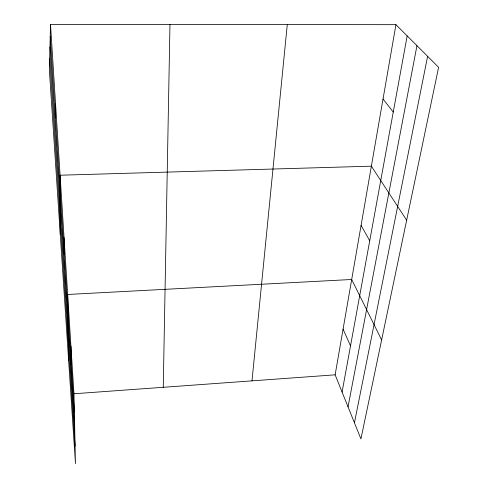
<?xml version="1.0" encoding="UTF-8"?>
<svg xmlns="http://www.w3.org/2000/svg" width="488" height="488" viewBox="0 0 488 488"><rect width="100%" height="100%" fill="white"/><g stroke="black" fill="none" stroke-linecap="round" stroke-linejoin="round"><path stroke-width="0.73" d="M55.455 118.004L55.559 103.926M163.254 387.295L169.964 24.498M50.514 24.4L49.392 70.565L75.469 463.6L73.962 393.767L50.514 24.4L395.933 24.675L438.608 67.326L360.931 438.938L335.14 374.827L395.933 24.675M251.997 380.86L287.279 24.589M342.082 392.077L407.169 35.905M348.035 406.882L416.953 45.677M354.44 422.797L427.622 56.346M73.962 393.767L335.14 374.827M383.025 99.033L393.261 112.02M406.656 220.186L371.368 166.176L60.085 175.216L60.256 234.301M361.09 225.383L369.733 240.755M381.622 339.947L351.695 279.49L67.661 294.471L68.631 360.559M343.076 329.125L350.518 345.913M49.678 58.597L75.091 445.953M50.221 36.466L74.365 412.488M49.965 47.025L74.713 428.592M70.949 346.285L71.285 364.53M64.056 237.699L64.215 254.437"/></g></svg>
